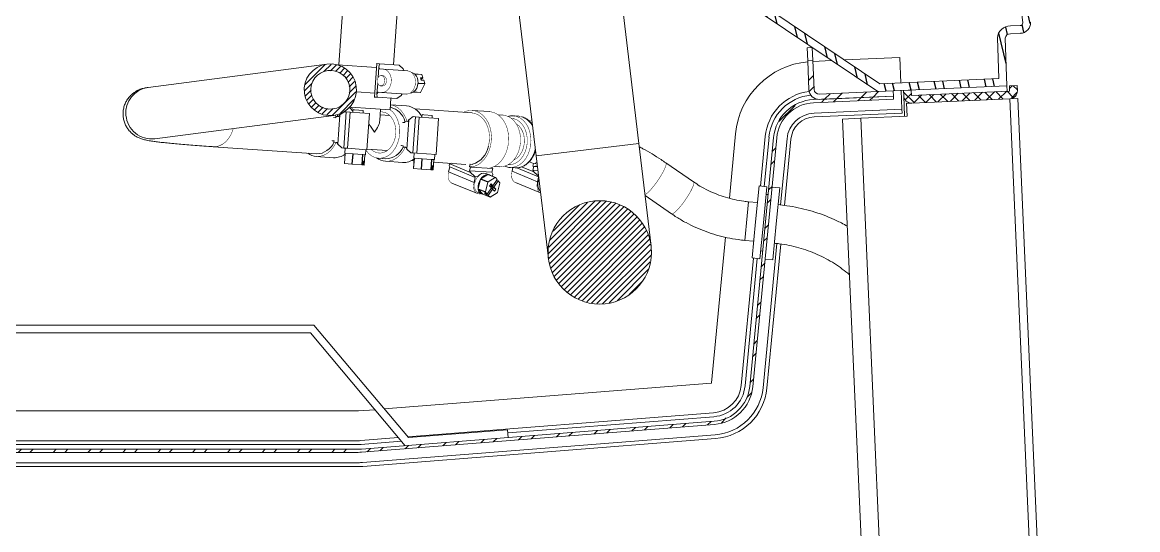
# Model space of a CAD drawing. Header units: millimetres. Extents: x -16985 to -606, y 2122 to 9380.
# Drawn here: x -1245.1 to -813.8, y 7115.5 to 7311.8 of the extents above; entities that cross this region are included whole.
import ezdxf

# ---------------------------------------------------------------- set-up
doc = ezdxf.new("R2010")
doc.units = ezdxf.units.MM
for name, pattern in [('K5LT32768', [0]), ('K5LT32769', [0]), ('K5LT_THIN', [0])]:
    doc.linetypes.add(name, pattern=pattern)
pattern_1 = [(45, (0, 0), (-6.735192, 6.735192), []), (45, (4.49, 0), (-6.735192, 6.735192), [])]
pattern_2 = [(45, (0, 0), (-1.122532, 1.122532), [])]

msp = doc.modelspace()

# ---------------------------------------------------------------- hatches: boundary and pattern name
h = msp.add_hatch()
h.set_pattern_fill('ANSI32_ISO', angle=58.3101, style=0, pattern_type=0)
h.set_pattern_definition([(103.31008, (0, 0), (-9.269143, -2.192854), []), (103.31008, (2.359, 3.821), (-9.269143, -2.192854), [])])
h.paths.add_polyline_path([(-864.37, 7287.19), (-865.03, 7305.68), (-864.07, 7307.13), (-862.97, 7307.4), (-859.08, 7307.56), (-856.74, 7308.43), (-855.38, 7310.53), (-855.25, 7311.83), (-856.92, 7324.36), (-860.16, 7336.59), (-864.91, 7348.3), (-871.1, 7359.32), (-878.64, 7369.47), (-887.39, 7378.6), (-897.23, 7386.54), (-907.99, 7393.18), (-919.5, 7398.4), (-931.58, 7402.14), (-944.03, 7404.32), (-945.43, 7404.46), (-977.4, 7406.7), (-979.82, 7406.09), (-980.69, 7405.35), (-982.06, 7403.78), (-983.66, 7403.1), (-983.71, 7403.1), (-997.43, 7404.08), (-1002.72, 7344.63), (-914.3, 7285)])
h.paths.add_polyline_path([(-862.99, 7310.4), (-865.69, 7309.65), (-867.56, 7307.57), (-868.04, 7305.77), (-867.47, 7290.05), (-913.44, 7288.04), (-999.58, 7346.12), (-994.7, 7400.88), (-983.93, 7400.11), (-981.19, 7400.69), (-979.8, 7401.81), (-978.43, 7403.37), (-977.63, 7403.71), (-977.61, 7403.71), (-945.68, 7401.47), (-933.39, 7399.48), (-921.46, 7395.93), (-910.07, 7390.88), (-899.43, 7384.42), (-889.71, 7376.64), (-881.06, 7367.69), (-873.63, 7357.7), (-867.54, 7346.84), (-862.89, 7335.28), (-859.76, 7323.23), (-858.24, 7311.62), (-858.57, 7310.82), (-859.2, 7310.56)])
h = msp.add_hatch()
h.set_pattern_fill('ANSI31_ISO', style=0, pattern_type=0)
h.set_pattern_definition(pattern_2)
h.paths.add_polyline_path([(-1135.98, 7284.43), (-1134.69, 7280.68), (-1132.03, 7277.73), (-1128.41, 7276.03), (-1124.41, 7275.86), (-1120.66, 7277.24), (-1117.73, 7279.96), (-1116.1, 7283.58), (-1116.02, 7287.55), (-1117.5, 7291.23), (-1120.31, 7294.04), (-1124, 7295.56), (-1128.01, 7295.53), (-1131.69, 7293.97), (-1134.47, 7291.11), (-1135.91, 7287.41)])
h.paths.add_polyline_path([(-1133.47, 7284.76), (-1133.12, 7288.17), (-1131.28, 7291.07), (-1128.32, 7292.86), (-1124.88, 7293.17), (-1121.66, 7291.93), (-1119.33, 7289.39), (-1118.39, 7286.1), (-1119.03, 7282.73), (-1121.11, 7279.99), (-1124.2, 7278.45), (-1127.66, 7278.43), (-1130.77, 7279.93), (-1132.87, 7282.65)])
h = msp.add_hatch()
h.set_pattern_fill('ANSI32_ISO', style=0, pattern_type=0)
h.set_pattern_definition(pattern_1)
h.paths.add_polyline_path([(-936.9, 7284.01), (-938.42, 7284.67), (-938.88, 7285.83), (-939.37, 7297.06), (-941.37, 7296.97), (-940.87, 7285.74), (-939.99, 7283.44), (-937.91, 7282.12), (-936.81, 7282.01), (-908.24, 7283.26), (-908.32, 7285.26)])
h = msp.add_hatch()
h.set_pattern_fill('ANSI37_ISO', style=0, pattern_type=0)
h.set_pattern_definition([(45, (0, 0), (-2.245064, 2.245064), []), (135, (0, 0), (-2.245064, -2.245064), [])])
h.paths.add_polyline_path([(-901.24, 7283.57), (-901.33, 7285.57), (-904.33, 7285.44), (-904.24, 7283.44), (-903.38, 7281.46), (-901.42, 7280.58), (-901.11, 7280.57), (-863.15, 7282.24), (-861.17, 7283.1), (-860.28, 7285.06), (-860.28, 7285.36), (-860.37, 7287.36), (-863.37, 7287.23), (-863.28, 7285.23)])
h = msp.add_hatch()
h.set_pattern_fill('ANSI32_ISO', style=0, pattern_type=0)
h.set_pattern_definition(pattern_1)
h.paths.add_polyline_path([(-1578.54, 7181.74), (-1578.54, 7223), (-1579.74, 7223), (-1579.74, 7181.74), (-1578.95, 7176.73), (-1576.64, 7172.21), (-1573.05, 7168.62), (-1568.52, 7166.33), (-1564.95, 7165.6), (-1335.3, 7145.51), (-1333.89, 7145.45), (-1115.13, 7145.45), (-1113.86, 7145.5), (-977.46, 7156.25), (-972.52, 7157.44), (-968.2, 7160.1), (-964.91, 7163.96), (-962.97, 7168.65), (-962.61, 7170.85), (-953.35, 7267.16), (-952.09, 7271.88), (-949.39, 7275.95), (-945.53, 7278.93), (-940.91, 7280.52), (-939.07, 7280.71), (-908.18, 7282.06), (-908.24, 7283.26), (-939.12, 7281.91), (-944.1, 7280.9), (-948.51, 7278.39), (-951.94, 7274.65), (-954.03, 7270.03), (-954.54, 7267.28), (-963.8, 7170.97), (-965.05, 7166.25), (-967.76, 7162.18), (-971.62, 7159.2), (-976.24, 7157.61), (-977.55, 7157.45), (-1113.95, 7146.7), (-1115.13, 7146.65), (-1333.89, 7146.65), (-1335.19, 7146.71), (-1564.85, 7166.8), (-1569.58, 7168.01), (-1573.67, 7170.68), (-1576.69, 7174.52), (-1578.31, 7179.12)])
h = msp.add_hatch()
h.set_pattern_fill('ANSI31_ISO', style=0, pattern_type=0)
h.set_pattern_definition(pattern_2)
h.paths.add_polyline_path([(-1001.78, 7222.82), (-1002.58, 7228.41), (-1004.9, 7233.55), (-1008.57, 7237.84), (-1013.29, 7240.93), (-1018.68, 7242.58), (-1024.33, 7242.66), (-1029.77, 7241.16), (-1034.57, 7238.2), (-1038.35, 7234.01), (-1040.82, 7228.94), (-1041.77, 7223.38), (-1041.13, 7217.77), (-1038.95, 7212.57), (-1035.4, 7208.18), (-1030.77, 7204.96), (-1025.42, 7203.16), (-1019.78, 7202.92), (-1014.3, 7204.27), (-1009.42, 7207.1), (-1005.52, 7211.18), (-1002.91, 7216.18), (-1001.81, 7221.71)])

# ---------------------------------------------------------------- linework, layer by layer
at = {"color": 7, "linetype": 'K5LT_THIN', "lineweight": 18}
for p, q in [((-1067.18, 7433.43), (-1046.4, 7260.16)), ((-1113.41, 7427.43), (-1122.65, 7295.39)), ((-1101.59, 7295.42), (-1092.36, 7427.46)), ((-1006.68, 7264.92), (-1018.81, 7366.05)), ((-999.58, 7346.12), (-913.44, 7288.04)), ((-1002.72, 7344.63), (-914.3, 7285)), ((-862.99, 7310.4), (-859.2, 7310.56)), ((-862.97, 7307.4), (-859.08, 7307.56)), ((-939.59, 7302.05), (-941.59, 7301.97)), ((-941.59, 7301.97), (-941.37, 7296.97)), ((-939.59, 7302.05), (-939.37, 7297.06)), ((-867.47, 7290.05), (-868.04, 7305.77)), ((-864.37, 7287.19), (-865.03, 7305.68)), ((-905.8, 7298.18), (-927.1, 7297.25)), ((-905.8, 7298.18), (-905.38, 7288.39)), ((-1127.25, 7295.66), (-1196.41, 7286.63)), ((-1123.14, 7295.42), (-1123.15, 7295.36)), ((-1108.1, 7294.37), (-1123.14, 7295.42)), ((-1107.99, 7295.86), (-1108.9, 7282.9)), ((-1107.99, 7295.86), (-1108.04, 7295.87)), ((-1106.96, 7295.79), (-1107.99, 7295.86)), ((-1107.2, 7294.47), (-1107.48, 7290.52)), ((-1107.2, 7294.47), (-1106.96, 7295.79)), ((-1107.2, 7294.47), (-1106.88, 7293.78)), ((-1099.39, 7295.26), (-1106.96, 7295.79)), ((-1106.88, 7293.78), (-1105.39, 7293.68)), ((-1096.05, 7293.02), (-1105.39, 7293.68)), ((-1097.85, 7293.82), (-1099.39, 7295.26)), ((-1097.85, 7293.82), (-1097.53, 7293.13)), ((-939.37, 7297.06), (-941.37, 7296.97)), ((-940.87, 7285.74), (-941.37, 7296.97)), ((-939.37, 7297.06), (-938.88, 7285.83)), ((-932.14, 7297.03), (-939.35, 7296.72)), ((-1105.57, 7291.18), (-1106.24, 7291.23)), ((-1093.34, 7291.83), (-1090.67, 7291.65)), ((-1090.58, 7291.57), (-1093.26, 7291.75)), ((-1091.14, 7290.36), (-1090.14, 7290.29)), ((-1091.14, 7290.36), (-1090.83, 7289.47)), ((-1090.93, 7289.76), (-1090.14, 7290.29)), ((-1090.83, 7289.47), (-1089.83, 7289.4)), ((-1090.58, 7291.57), (-1090.14, 7290.29)), ((-1089.83, 7289.4), (-1089.38, 7288.12)), ((-913.44, 7288.04), (-867.47, 7290.05)), ((-1108.8, 7284.39), (-1115.9, 7284.89)), ((-1107.64, 7288.12), (-1107.92, 7284.16)), ((-1107.5, 7284.8), (-1107.92, 7284.16)), ((-1106.02, 7284.7), (-1107.5, 7284.8)), ((-1106.51, 7287.24), (-1105.85, 7287.19)), ((-1096.67, 7284.05), (-1106.02, 7284.7)), ((-1091.16, 7284.66), (-1093.83, 7284.85)), ((-1093.73, 7284.92), (-1091.06, 7284.73)), ((-1089.39, 7287.98), (-1092.06, 7288.16)), ((-1092.05, 7288.31), (-1089.38, 7288.12)), ((-1089.39, 7287.98), (-1091.06, 7284.73)), ((-936.9, 7284.01), (-908.32, 7285.26)), ((-914.3, 7285), (-864.37, 7287.19)), ((-908.32, 7285.26), (-908.24, 7283.26)), ((-905.24, 7285.4), (-904.93, 7278.2)), ((-901.33, 7285.57), (-904.33, 7285.44)), ((-904.33, 7285.44), (-904.24, 7283.44)), ((-901.24, 7283.57), (-901.33, 7285.57)), ((-863.28, 7285.23), (-901.24, 7283.57)), ((-864.28, 7285.19), (-864.37, 7287.19)), ((-860.37, 7287.36), (-863.37, 7287.23)), ((-863.37, 7287.23), (-863.28, 7285.23)), ((-860.28, 7285.36), (-860.37, 7287.36)), ((-1108.95, 7282.9), (-1108.9, 7282.9)), ((-1108.9, 7282.9), (-1107.86, 7282.82)), ((-1107.86, 7282.82), (-1107.92, 7284.16)), ((-1100.3, 7282.29), (-1107.86, 7282.82)), ((-1102.81, 7277.96), (-1102.5, 7282.45)), ((-1100.3, 7282.29), (-1098.57, 7283.51)), ((-1098.16, 7284.15), (-1098.57, 7283.51)), ((-908.24, 7283.26), (-939.12, 7281.91)), ((-939.07, 7280.71), (-908.18, 7282.06)), ((-908.24, 7283.26), (-936.81, 7282.01)), ((-908.18, 7282.06), (-908.24, 7283.26)), ((-903.89, 7275.45), (-904.24, 7283.44)), ((-903.11, 7280.49), (-901.11, 7280.57)), ((-903.11, 7280.49), (-902.89, 7275.49)), ((-901.11, 7280.57), (-863.15, 7282.24)), ((-863.15, 7282.24), (-860.15, 7282.37)), ((-816.77, 6223.25), (-863.15, 7282.24)), ((-860.15, 7282.37), (-813.78, 6223.38)), ((-1193.82, 7266.8), (-1124.66, 7275.83)), ((-1123.84, 7275.42), (-1124.03, 7275.93)), ((-1123, 7275.36), (-1123.25, 7276.11)), ((-1123.11, 7264.68), (-1122.32, 7275.98)), ((-1122.74, 7275.34), (-1122.32, 7275.98)), ((-1122.32, 7275.98), (-1120.6, 7277.2)), ((-1120.76, 7263.18), (-1119.78, 7277.14)), ((-1119.78, 7277.14), (-1120.6, 7277.2)), ((-1118.3, 7277.04), (-1119.78, 7277.14)), ((-1119.28, 7263.07), (-1118.3, 7277.04)), ((-1110.81, 7276.51), (-1118.3, 7277.04)), ((-1102.81, 7277.96), (-1118.07, 7279.03)), ((-1117.22, 7277.96), (-1117.29, 7276.97)), ((-1117.22, 7277.96), (-1116.56, 7277.92)), ((-1116.56, 7277.92), (-1113.23, 7277.69)), ((-1113.3, 7276.69), (-1113.23, 7277.69)), ((-1111.78, 7262.55), (-1110.81, 7276.51)), ((-1106.81, 7273.78), (-1106.5, 7278.22)), ((-1102.97, 7275.77), (-1106.66, 7276.02)), ((-1096.45, 7279.52), (-1102.67, 7279.96)), ((-1071.15, 7276.75), (-1093.13, 7278.29)), ((-1090.51, 7276.1), (-1090.58, 7275.1)), ((-1090.51, 7276.1), (-1089.85, 7276.05)), ((-1089.85, 7276.05), (-1086.52, 7275.82)), ((-1086.59, 7274.82), (-1086.52, 7275.82)), ((-1064.4, 7277.28), (-1071.08, 7277.75)), ((-1059.13, 7275.91), (-1061.07, 7276.04)), ((-904.93, 7278.2), (-938.9, 7276.72)), ((-904.86, 7276.71), (-938.83, 7275.22)), ((-904.93, 7278.2), (-904.86, 7276.71)), ((-1124.64, 7274.83), (-1124.63, 7274.97)), ((-1124.63, 7274.97), (-1123.89, 7274.92)), ((-1123.89, 7274.92), (-1123.85, 7275.42)), ((-1123.85, 7275.42), (-1122.74, 7275.34)), ((-1097.93, 7272.97), (-1097.92, 7273.11)), ((-1097.92, 7273.11), (-1097.18, 7273.05)), ((-1097.18, 7273.05), (-1097.14, 7273.55)), ((-1097.14, 7273.55), (-1096.03, 7273.48)), ((-1096.4, 7262.81), (-1095.61, 7274.11)), ((-1096.03, 7273.48), (-1095.61, 7274.11)), ((-1095.61, 7274.11), (-1093.89, 7275.33)), ((-1094.05, 7261.31), (-1093.07, 7275.27)), ((-1093.07, 7275.27), (-1093.89, 7275.33)), ((-1091.59, 7275.17), (-1093.07, 7275.27)), ((-1092.57, 7261.2), (-1091.59, 7275.17)), ((-1084.1, 7274.65), (-1091.59, 7275.17)), ((-1085.07, 7260.68), (-1084.1, 7274.65)), ((-1053.12, 7275.49), (-1055.12, 7275.63)), ((-1055.12, 7275.63), (-1054.73, 7275.59)), ((-1051.22, 7275.04), (-1051.76, 7275.22)), ((-1047.89, 7272.62), (-1048.22, 7272.64)), ((-920.87, 7274.7), (-927.87, 7274.4)), ((-927.87, 7274.4), (-869.93, 5951.36)), ((-902.89, 7275.49), (-920.87, 7274.7)), ((-969.27, 7268.69), (-971.67, 7243.76)), ((-954.54, 7267.28), (-963.8, 7170.97)), ((-962.61, 7170.85), (-953.35, 7267.16)), ((-959.66, 7248.47), (-957.83, 7267.59)), ((-958.17, 7248.33), (-956.33, 7267.45)), ((-1193.8, 7266.8), (-1193.82, 7266.8)), ((-1171.22, 7263.7), (-1131.31, 7260.91)), ((-1125.26, 7266), (-1125.25, 7266.14)), ((-1125.26, 7266), (-1124.51, 7265.94)), ((-1124.51, 7265.94), (-1124.55, 7265.45)), ((-1124.55, 7265.45), (-1123.44, 7265.37)), ((-1123.44, 7265.37), (-1123.11, 7264.68)), ((-1123.11, 7264.68), (-1121.57, 7263.23)), ((-1120.76, 7263.18), (-1121.57, 7263.23)), ((-1119.28, 7263.07), (-1120.76, 7263.18)), ((-1120.26, 7263.14), (-1120.4, 7261.15)), ((-1111.78, 7262.55), (-1119.28, 7263.07)), ((-1098.54, 7264.13), (-1098.53, 7264.27)), ((-1098.54, 7264.13), (-1097.8, 7264.08)), ((-1097.8, 7264.08), (-1097.84, 7263.58)), ((-1097.84, 7263.58), (-1096.73, 7263.5)), ((-1096.73, 7263.5), (-1096.4, 7262.81)), ((-1001.92, 7225.2), (-1006.68, 7264.92)), ((-949.36, 7266.78), (-951.83, 7241.17)), ((-947.87, 7266.64), (-950.34, 7240.98)), ((-1131.38, 7259.91), (-1124.7, 7259.44)), ((-1120.51, 7257.14), (-1120.23, 7261.13)), ((-1120.18, 7261.13), (-1120.46, 7257.14)), ((-1120.23, 7261.13), (-1120.4, 7261.15)), ((-1117.31, 7260.93), (-1120.18, 7261.13)), ((-1117.59, 7256.94), (-1117.31, 7260.93)), ((-1117.17, 7260.92), (-1117.45, 7256.93)), ((-1113.5, 7260.66), (-1117.17, 7260.92)), ((-1113.78, 7256.67), (-1113.5, 7260.66)), ((-1113.4, 7260.66), (-1113.68, 7256.67)), ((-1112.42, 7260.59), (-1113.4, 7260.66)), ((-1112.87, 7256.61), (-1112.59, 7260.6)), ((-1112.42, 7260.59), (-1112.28, 7262.58)), ((-1111.77, 7262.75), (-1103.92, 7262.2)), ((-1107.27, 7259.22), (-1104.6, 7259.04)), ((-1096.4, 7262.81), (-1094.86, 7261.36)), ((-1094.05, 7261.31), (-1094.86, 7261.36)), ((-1092.57, 7261.2), (-1094.05, 7261.31)), ((-1093.8, 7255.28), (-1093.52, 7259.27)), ((-1093.47, 7259.26), (-1093.75, 7255.27)), ((-1093.55, 7261.27), (-1093.69, 7259.28)), ((-1093.52, 7259.27), (-1093.69, 7259.28)), ((-1090.6, 7259.06), (-1093.47, 7259.26)), ((-1085.07, 7260.68), (-1092.57, 7261.2)), ((-1090.88, 7255.07), (-1090.6, 7259.06)), ((-1090.46, 7259.05), (-1090.74, 7255.06)), ((-1086.79, 7258.8), (-1090.46, 7259.05)), ((-1087.06, 7254.8), (-1086.79, 7258.8)), ((-1086.69, 7258.79), (-1086.97, 7254.8)), ((-1085.71, 7258.72), (-1086.69, 7258.79)), ((-1086.16, 7254.74), (-1085.88, 7258.73)), ((-1085.71, 7258.72), (-1085.57, 7260.72)), ((-1046.4, 7260.16), (-1041.64, 7220.44)), ((-1120.51, 7257.14), (-1120.46, 7257.14)), ((-1117.59, 7256.94), (-1120.46, 7257.14)), ((-1117.59, 7256.94), (-1117.45, 7256.93)), ((-1113.78, 7256.67), (-1117.45, 7256.93)), ((-1113.78, 7256.67), (-1113.68, 7256.67)), ((-1113.38, 7256.65), (-1113.68, 7256.67)), ((-1113.27, 7258.14), (-1113.38, 7256.65)), ((-1113.38, 7256.65), (-1113.17, 7256.63)), ((-1113.07, 7258.13), (-1113.27, 7258.14)), ((-1113.07, 7258.13), (-1113.17, 7256.63)), ((-1112.87, 7256.61), (-1113.17, 7256.63)), ((-1104.67, 7258.04), (-1097.99, 7257.57)), ((-1094.52, 7258.33), (-1093.59, 7258.27)), ((-1093.8, 7255.28), (-1093.75, 7255.27)), ((-1090.88, 7255.07), (-1093.75, 7255.27)), ((-1090.88, 7255.07), (-1090.74, 7255.06)), ((-1087.06, 7254.8), (-1090.74, 7255.06)), ((-1087.06, 7254.8), (-1086.97, 7254.8)), ((-1086.67, 7254.78), (-1086.97, 7254.8)), ((-1086.56, 7256.27), (-1086.67, 7254.78)), ((-1086.67, 7254.78), (-1086.46, 7254.76)), ((-1086.36, 7256.26), (-1086.56, 7256.27)), ((-1086.36, 7256.26), (-1086.46, 7254.76)), ((-1086.16, 7254.74), (-1086.46, 7254.76)), ((-1085.95, 7257.73), (-1073.55, 7256.87)), ((-1079.75, 7255.87), (-1080.24, 7253.96)), ((-1080.07, 7256.38), (-1079.78, 7257.01)), ((-1080.07, 7256.38), (-1079.75, 7255.87)), ((-1079.78, 7257.01), (-1079.26, 7257.27)), ((-1071.82, 7253.73), (-1079.78, 7257.01)), ((-1069.91, 7251.81), (-1079.75, 7255.87)), ((-1072.16, 7254.4), (-1071.79, 7255.83)), ((-1071.82, 7253.73), (-1072.16, 7254.4)), ((-1072.16, 7254.4), (-1063.48, 7253.79)), ((-1072.14, 7255.98), (-1071.9, 7256.93)), ((-1071.79, 7255.83), (-1072.14, 7255.98)), ((-1072.14, 7255.98), (-1071.14, 7255.91)), ((-1071.9, 7256.93), (-1072, 7256.98)), ((-1071.9, 7256.93), (-1070.9, 7256.86)), ((-1071.79, 7255.83), (-1063.11, 7255.23)), ((-1064.33, 7255.43), (-1063.46, 7255.37)), ((-1063.11, 7255.23), (-1063.48, 7253.79)), ((-1063.38, 7255.69), (-1063.46, 7255.37)), ((-1063.46, 7255.37), (-1063.11, 7255.23)), ((-1062.47, 7256.09), (-1060.52, 7255.96)), ((-1056.52, 7255.68), (-1054.51, 7255.54)), ((-1056.27, 7255.66), (-1056.52, 7255.68)), ((-1055.35, 7255.59), (-1055.71, 7254.19)), ((-1045.87, 7250.13), (-1055.71, 7254.19)), ((-1045.43, 7252.07), (-1053.86, 7255.54)), ((-1047.28, 7253.96), (-1052.02, 7255.91)), ((-1047.37, 7257.17), (-1048.64, 7257.69)), ((-1047.63, 7254.63), (-1047.26, 7256.06)), ((-1047.28, 7253.96), (-1047.63, 7254.63)), ((-1047.63, 7254.63), (-1045.72, 7254.5)), ((-1047.61, 7256.21), (-1047.37, 7257.17)), ((-1047.26, 7256.06), (-1047.61, 7256.21)), ((-1047.61, 7256.21), (-1045.91, 7256.09)), ((-1047.37, 7257.17), (-1046.37, 7257.1)), ((-1047.26, 7256.06), (-1045.9, 7255.97)), ((-1046.09, 7257.54), (-1046.81, 7257.28)), ((-985.53, 7250.09), (-996.25, 7257.47)), ((-1070.4, 7249.9), (-1080.24, 7253.96)), ((-1070.23, 7252.32), (-1071.82, 7253.73)), ((-1069.91, 7251.81), (-1070.4, 7249.9)), ((-1068.87, 7252.23), (-1070.23, 7252.32)), ((-1070.23, 7252.32), (-1069.91, 7251.81)), ((-1067.85, 7251.13), (-1068.81, 7247.43)), ((-1065.04, 7249.97), (-1067.85, 7251.13)), ((-1065.06, 7252.94), (-1067.77, 7251.24)), ((-1067.77, 7251.24), (-1064.96, 7250.09)), ((-1065.04, 7249.97), (-1066, 7246.27)), ((-1064.47, 7252.81), (-1065.87, 7253.39)), ((-1062.25, 7251.78), (-1065.06, 7252.94)), ((-1064.96, 7252.93), (-1062.15, 7251.77)), ((-1062.25, 7251.78), (-1064.96, 7250.09)), ((-1063.48, 7253.79), (-1063.13, 7253.12)), ((-1063.13, 7253.12), (-1063.27, 7252.24)), ((-1061.5, 7251.03), (-1063.14, 7248.61)), ((-1062.68, 7248.1), (-1061.04, 7250.51)), ((-1061.5, 7251.03), (-1062.15, 7251.77)), ((-1061.67, 7250.77), (-1061.04, 7250.51)), ((-1060.39, 7249.77), (-1061.04, 7250.51)), ((-1045.7, 7252.55), (-1047.28, 7253.96)), ((-1045.41, 7251.92), (-1045.87, 7250.13)), ((-1045.49, 7252.54), (-1045.7, 7252.55)), ((-1045.7, 7252.55), (-1045.44, 7252.13)), ((-1078.95, 7249.59), (-1069.11, 7245.53)), ((-1068.92, 7246), (-1067.52, 7245.42)), ((-1068.81, 7247.43), (-1066, 7246.27)), ((-1065.98, 7246.14), (-1068.79, 7247.3)), ((-1068.79, 7247.3), (-1067.02, 7245.29)), ((-1066.38, 7245.83), (-1065.32, 7245.4)), ((-1066.38, 7245.83), (-1065.92, 7245.31)), ((-1065.98, 7246.14), (-1065.32, 7245.4)), ((-1065.92, 7245.31), (-1065.75, 7245.57)), ((-1063.68, 7247.81), (-1065.32, 7245.4)), ((-1064.87, 7244.88), (-1063.23, 7247.29)), ((-1063.82, 7249.39), (-1064.37, 7248.59)), ((-1064.37, 7248.59), (-1063.68, 7247.81)), ((-1064.12, 7244.13), (-1061.4, 7245.82)), ((-1063.14, 7248.61), (-1064.08, 7249.01)), ((-1063.23, 7247.29), (-1063.86, 7247.55)), ((-1063.14, 7248.61), (-1063.82, 7249.39)), ((-1063.74, 7248.53), (-1063.56, 7248.79)), ((-1063.05, 7247.75), (-1063.74, 7248.53)), ((-1063.74, 7248.53), (-1062.68, 7248.1)), ((-1063.34, 7247.34), (-1063.05, 7247.75)), ((-1063.23, 7247.29), (-1062.54, 7246.51)), ((-1063.05, 7247.75), (-1062, 7247.32)), ((-1062, 7247.32), (-1062.68, 7248.1)), ((-1062.54, 7246.51), (-1062, 7247.32)), ((-1061.32, 7245.94), (-1060.37, 7249.64)), ((-1054.42, 7249.82), (-1044.68, 7245.8)), ((-961.5, 7234.59), (-960.16, 7248.52)), ((-957.18, 7248.23), (-960.16, 7248.52)), ((-958.52, 7234.3), (-957.18, 7248.23)), ((-952.2, 7247.76), (-955.18, 7248.04)), ((-953.54, 7233.82), (-952.2, 7247.76)), ((-1067.02, 7245.29), (-1064.21, 7244.13)), ((-1065.92, 7245.31), (-1064.87, 7244.88)), ((-1064.87, 7244.88), (-1064.21, 7244.13)), ((-1004.27, 7244.78), (-994.05, 7237.73)), ((-960.78, 7242.05), (-964.25, 7242.38)), ((-956.67, 7245.17), (-957.46, 7245.25)), ((-962.84, 7220.65), (-961.5, 7234.59)), ((-959.86, 7220.36), (-958.52, 7234.3)), ((-954.88, 7219.88), (-953.54, 7233.82)), ((-973.12, 7228.66), (-978.53, 7172.38)), ((-965.68, 7227.45), (-962.22, 7227.12)), ((-953.26, 7226.24), (-958.63, 7170.47)), ((-951.78, 7226.04), (-957.13, 7170.33)), ((-967.09, 7171.28), (-962.34, 7220.6)), ((-965.59, 7171.14), (-960.85, 7220.46)), ((-962.84, 7220.65), (-959.86, 7220.36)), ((-959.57, 7223.35), (-958.77, 7223.27)), ((-957.86, 7220.17), (-954.88, 7219.88)), ((-1132.28, 7194.65), (-1315.08, 7194.65)), ((-1095.77, 7151.14), (-1132.28, 7194.65)), ((-1133.68, 7191.65), (-1313.68, 7191.65)), ((-1097.07, 7148.03), (-1133.68, 7191.65)), ((-978.72, 7172.2), (-1105.09, 7162.24)), ((-1115.13, 7161.45), (-1333.89, 7161.45)), ((-1108.76, 7161.95), (-1115.12, 7161.45)), ((-1096.01, 7151.42), (-977.81, 7160.74)), ((-977.55, 7157.45), (-1113.95, 7146.7)), ((-1113.86, 7145.5), (-977.46, 7156.25)), ((-1057.34, 7152.97), (-977.7, 7159.24)), ((-1114.21, 7149.99), (-1099.68, 7151.13)), ((-977.15, 7152.27), (-1113.55, 7141.51)), ((-977.03, 7150.77), (-1113.43, 7140.02)), ((-1057.43, 7154.16), (-1095.77, 7151.14)), ((-1057.2, 7151.17), (-1057.43, 7154.16)), ((-1333.89, 7149.95), (-1115.13, 7149.95)), ((-1333.89, 7148.45), (-1115.13, 7148.45)), ((-1115.13, 7146.65), (-1333.89, 7146.65)), ((-1114.1, 7148.49), (-1098.5, 7149.72)), ((-1333.89, 7145.45), (-1115.13, 7145.45)), ((-1115.13, 7141.45), (-1333.89, 7141.45)), ((-1115.13, 7139.95), (-1333.89, 7139.95))]:
    msp.add_line(p, q, dxfattribs=at)
at = {"color": 8, "linetype": 'K5LT32768', "lineweight": 15, "true_color": 0x808080}
for p, q in [((-1051.36, 7275.07), (-1051.86, 7275.25)), ((-920.87, 7274.7), (-858.3, 5845.75)), ((-1046.4, 7260.16), (-1006.68, 7264.92)), ((-964.76, 7237.01), (-964.25, 7242.38)), ((-965.68, 7227.45), (-964.76, 7237.01))]:
    msp.add_line(p, q, dxfattribs=at)
at = {"color": 7, "linetype": 'K5LT_THIN', "const_width": 0.18}
for points in [[(-1105.39, 7293.68), (-1104.47, 7293.43), (-1103.64, 7292.84), (-1102.98, 7291.95), (-1102.54, 7290.84), (-1102.36, 7289.6), (-1102.45, 7288.32), (-1102.8, 7287.11), (-1103.39, 7286.07), (-1104.17, 7285.29), (-1105.07, 7284.82), (-1106.02, 7284.7)], [(-1096.05, 7293.02), (-1095.12, 7292.78), (-1094.29, 7292.19), (-1093.63, 7291.3), (-1093.2, 7290.19), (-1093.01, 7288.94), (-1093.1, 7287.67), (-1093.46, 7286.46), (-1094.04, 7285.42), (-1094.82, 7284.63), (-1095.72, 7284.16), (-1096.67, 7284.05)], [(-1105.57, 7291.18), (-1105.01, 7290.99), (-1104.56, 7290.53), (-1104.28, 7289.86), (-1104.23, 7289.09), (-1104.39, 7288.33), (-1104.76, 7287.71), (-1105.27, 7287.31), (-1105.85, 7287.19)], [(-1118.33, 7279.21), (-1117.51, 7278.56), (-1116.92, 7277.94)], [(-1112.29, 7262.49), (-1111.97, 7262.03), (-1110.91, 7260.85), (-1109.68, 7259.96), (-1108.35, 7259.41), (-1106.95, 7259.21), (-1105.53, 7259.38), (-1104.16, 7259.89), (-1102.87, 7260.75), (-1101.71, 7261.91), (-1100.73, 7263.33), (-1099.96, 7264.97), (-1099.43, 7266.76), (-1099.16, 7268.64), (-1099.16, 7270.53), (-1099.42, 7272.38), (-1099.94, 7274.12), (-1100.7, 7275.67), (-1101.68, 7277), (-1102.81, 7278.02)], [(-1110.17, 7262.64), (-1109.13, 7261.85), (-1107.92, 7261.35), (-1106.64, 7261.21), (-1105.36, 7261.45), (-1104.13, 7262.05), (-1103.02, 7262.99), (-1102.08, 7264.22), (-1101.34, 7265.67), (-1100.85, 7267.3), (-1100.63, 7269.01), (-1100.68, 7270.73), (-1101.01, 7272.38), (-1101.6, 7273.88), (-1102.43, 7275.17), (-1103.44, 7276.17), (-1104.6, 7276.85)], [(-1104.6, 7276.85), (-1105.86, 7277.17), (-1106.58, 7277.18)], [(-1096.29, 7273.49), (-1096.67, 7274.58), (-1097.48, 7276.18), (-1098.49, 7277.56), (-1099.67, 7278.65), (-1100.99, 7279.44), (-1102.4, 7279.89), (-1102.67, 7279.94)], [(-1074.54, 7276.99), (-1073.85, 7277.31), (-1072.4, 7277.69), (-1070.93, 7277.73), (-1069.49, 7277.42), (-1068.13, 7276.76), (-1066.89, 7275.79), (-1065.8, 7274.52), (-1064.91, 7273), (-1064.25, 7271.29), (-1063.82, 7269.43), (-1063.66, 7267.48), (-1063.76, 7265.51), (-1064.12, 7263.58)], [(-1071.15, 7276.75), (-1070.41, 7276.65), (-1069.06, 7276.18), (-1067.8, 7275.38), (-1066.69, 7274.26), (-1065.77, 7272.88), (-1065.07, 7271.27), (-1064.61, 7269.5), (-1064.41, 7267.63), (-1064.48, 7265.73), (-1064.82, 7263.87)], [(-1064.4, 7277.28), (-1064.25, 7277.27), (-1062.81, 7276.95), (-1061.45, 7276.3), (-1060.21, 7275.32), (-1059.13, 7274.05), (-1058.24, 7272.54), (-1057.57, 7270.82), (-1057.15, 7268.96), (-1056.98, 7267.01), (-1057.08, 7265.04), (-1057.44, 7263.12)], [(-1057.37, 7275.49), (-1058.74, 7275.87), (-1059.13, 7275.91)], [(-1060.52, 7255.96), (-1060.2, 7255.94), (-1058.79, 7256.11), (-1057.41, 7256.63), (-1056.13, 7257.48), (-1054.97, 7258.64), (-1053.99, 7260.07), (-1053.22, 7261.7), (-1052.69, 7263.49), (-1052.42, 7265.37), (-1052.41, 7267.27), (-1052.68, 7269.11), (-1053.2, 7270.85), (-1053.96, 7272.41), (-1054.93, 7273.73), (-1056.08, 7274.77), (-1057.37, 7275.49)], [(-1054.07, 7272.58), (-1053.06, 7271.8), (-1052.19, 7270.72), (-1051.53, 7269.41), (-1051.09, 7267.92), (-1050.91, 7266.33), (-1050.99, 7264.71), (-1051.33, 7263.14), (-1051.9, 7261.69), (-1052.7, 7260.42), (-1053.66, 7259.4), (-1054.77, 7258.68), (-1055.05, 7258.55)], [(-1051.86, 7275.25), (-1052.73, 7275.45), (-1053.12, 7275.49)], [(-1049.16, 7273.81), (-1048.61, 7273.96), (-1048.07, 7274.05)], [(-1048.42, 7273), (-1048.06, 7273.05), (-1047.95, 7273.07)], [(-1131.38, 7259.91), (-1129.91, 7259.98), (-1128.46, 7260.41), (-1127.09, 7261.17), (-1125.82, 7262.24), (-1124.71, 7263.59), (-1123.79, 7265.18), (-1123.7, 7265.39)], [(-1104.67, 7258.04), (-1103.2, 7258.12), (-1101.75, 7258.54), (-1100.38, 7259.3), (-1099.11, 7260.38), (-1098, 7261.73), (-1097.08, 7263.31), (-1096.99, 7263.52)], [(-1064.12, 7263.58), (-1064.72, 7261.76), (-1065.56, 7260.09), (-1066.6, 7258.64), (-1067.8, 7257.45), (-1069.14, 7256.56), (-1070.56, 7256), (-1071.08, 7255.88)], [(-1057.44, 7263.12), (-1058.05, 7261.29), (-1058.88, 7259.62), (-1059.92, 7258.17), (-1061.13, 7256.99), (-1062.46, 7256.1), (-1063.89, 7255.53), (-1064.33, 7255.43)], [(-1120.26, 7260.64), (-1120.29, 7260.63), (-1120.73, 7260.49)], [(-1047.31, 7260.46), (-1047.09, 7260.81), (-1046.59, 7261.78)], [(-1055.71, 7254.19), (-1055.9, 7252.97), (-1055.83, 7251.83), (-1055.51, 7250.87), (-1054.96, 7250.16), (-1054.42, 7249.82)], [(-1045.97, 7256.56), (-1046.34, 7256.41), (-1046.56, 7256.34)], [(-1080.24, 7253.96), (-1080.43, 7252.74), (-1080.36, 7251.6), (-1080.04, 7250.64), (-1079.49, 7249.93), (-1078.95, 7249.59)], [(-1070.4, 7249.9), (-1070.59, 7248.68), (-1070.52, 7247.54), (-1070.2, 7246.58), (-1069.65, 7245.87), (-1068.92, 7245.47), (-1068.07, 7245.41), (-1067.69, 7245.48)], [(-1068.92, 7246), (-1069.44, 7246.33), (-1069.94, 7247.02), (-1070.2, 7247.95), (-1070.22, 7249.03), (-1069.99, 7250.17), (-1069.52, 7251.27), (-1068.87, 7252.23)], [(-1045.87, 7250.13), (-1046.06, 7248.91), (-1045.99, 7247.77), (-1045.67, 7246.81), (-1045.12, 7246.1), (-1044.68, 7245.81)]]:
    msp.add_lwpolyline(points, dxfattribs=at)
msp.add_lwpolyline([(-1106.51, 7287.24), (-1105.94, 7287.35), (-1105.43, 7287.75), (-1105.06, 7288.38), (-1104.89, 7289.13), (-1104.95, 7289.9), (-1105.23, 7290.57), (-1105.68, 7291.04), (-1106.24, 7291.23), (-1106.81, 7291.12), (-1107.32, 7290.72), (-1107.69, 7290.1), (-1107.86, 7289.34), (-1107.8, 7288.57), (-1107.52, 7287.9), (-1107.07, 7287.43)], close=True, dxfattribs=at)
at = {"color": 8, "linetype": 'K5LT32769', "true_color": 0x808080, "const_width": 0.18}
for points in [[(-1057.22, 7256.73), (-1056.03, 7256.76), (-1054.69, 7257.15), (-1053.43, 7257.88), (-1052.29, 7258.93), (-1051.33, 7260.26), (-1050.57, 7261.82), (-1050.06, 7263.53), (-1049.81, 7265.33), (-1049.84, 7267.14), (-1050.13, 7268.9), (-1050.69, 7270.53), (-1051.48, 7271.95), (-1052.48, 7273.13), (-1053.65, 7273.99), (-1054.93, 7274.52), (-1055.97, 7274.68)], [(-1054.73, 7275.59), (-1054.04, 7275.44), (-1052.71, 7274.89), (-1051.48, 7274.01), (-1050.42, 7272.82), (-1049.54, 7271.37), (-1048.9, 7269.72), (-1048.51, 7267.92), (-1048.38, 7266.04), (-1048.52, 7264.14), (-1048.92, 7262.3), (-1049.57, 7260.58), (-1050.45, 7259.04), (-1051.52, 7257.75), (-1052.75, 7256.73), (-1054.09, 7256.04), (-1055.49, 7255.7), (-1056.27, 7255.66)], [(-1163.5, 7270.76), (-1163.65, 7270.2), (-1164.32, 7268.49), (-1165.21, 7266.97), (-1166.3, 7265.69), (-1167.54, 7264.7), (-1168.88, 7264.03), (-1170.28, 7263.71), (-1171.22, 7263.7)], [(-1054.51, 7255.54), (-1054.2, 7255.52), (-1052.78, 7255.69), (-1051.4, 7256.21), (-1050.12, 7257.06), (-1048.96, 7258.22), (-1047.98, 7259.65), (-1047.21, 7261.28), (-1046.73, 7262.88)], [(-998.06, 7252.58), (-997.33, 7253.86), (-996.75, 7255.01), (-996.34, 7256), (-996.13, 7256.77), (-996.13, 7257.28), (-996.25, 7257.47)], [(-1004.31, 7245.14), (-1004.03, 7245.28), (-1003.38, 7245.77), (-1002.59, 7246.51), (-1001.71, 7247.48), (-1000.77, 7248.63), (-999.82, 7249.9), (-998.9, 7251.24), (-998.06, 7252.58)], [(-987.34, 7245.19), (-986.61, 7246.47), (-986.03, 7247.63), (-985.63, 7248.61), (-985.42, 7249.38), (-985.41, 7249.89), (-985.53, 7250.09)], [(-994.05, 7237.73), (-993.8, 7237.69), (-993.31, 7237.9), (-992.66, 7238.38), (-991.87, 7239.13), (-990.99, 7240.1), (-990.05, 7241.24), (-989.1, 7242.51), (-988.18, 7243.85), (-987.34, 7245.19)]]:
    msp.add_lwpolyline(points, dxfattribs=at)
at = {"color": 7, "linetype": 'K5LT_THIN', "lineweight": 18}
msp.add_circle((-1021.78, 7222.82), 20, dxfattribs=at)
for centre, radius, start, end in [((-955.01, 7304.92), 97, 3.9624, 84.4804), ((-863.05, 7305.4), 5, 89.3335, 175.8353), ((-859.24, 7311.56), 1, 272.2962, 3.9624), ((-859.24, 7311.56), 4, 272.2962, 3.9624), ((-863.05, 7305.4), 2, 87.611, 172.2045), ((-938.42, 7265.73), 31, 95.4322, 174.5075), ((-1094.96, 7290.01), 2.43, 48.4709, 80.1233), ((-1096.43, 7288.71), 4.4, 354.6993, 43.7314), ((-1092.57, 7289.44), 2.91, 46.9781, 49.3167), ((-1095.18, 7286.88), 2.43, 271.8767, 303.5291), ((-1096.46, 7288.37), 4.4, 308.2686, 357.3007), ((-1092.73, 7287.12), 2.91, 302.6833, 305.0219), ((-1094.76, 7288.42), 5.38, 355.2237, 356.7763), ((-938.42, 7265.73), 19.5, 96.9945, 174.5075), ((-936.98, 7285.91), 3.9, 182.5075, 272.5075), ((-936.98, 7285.91), 1.9, 182.5075, 272.5075), ((-863.28, 7285.23), 3, 272.5075, 2.5075), ((-938.42, 7265.73), 18, 95.5388, 174.5075), ((-938.42, 7265.73), 16.2, 92.5075, 174.5075), ((-938.42, 7265.73), 15, 92.5075, 174.5075), ((-901.24, 7283.57), 3, 182.5075, 272.5075), ((-1125.73, 7272.58), 9.63, 28.5785, 42.3704), ((-1104.34, 7271.66), 7.45, 14.7061, 77.6603), ((-1097.39, 7271.98), 7.6, 26.0256, 82.9137), ((-938.42, 7265.73), 11, 92.5075, 174.5075), ((-938.42, 7265.73), 9.5, 92.5075, 174.5075), ((-1131.43, 7268.41), 7.5, 270.9552, 336.75), ((-1104.72, 7266.54), 7.5, 270.9552, 336.75), ((-1073.63, 7265.46), 8.95, 287.1037, 349.7936), ((-1130.85, 7266.41), 6.53, 233.8543, 265.407), ((-1124.37, 7266.28), 6.84, 267.2819, 307.0448), ((-1104.14, 7264.56), 6.54, 232.8917, 265.3799), ((-1097.66, 7264.41), 6.84, 267.2819, 307.0448), ((-1066.57, 7250.75), 2.73, 75.1443, 147.2453), ((-1063.15, 7247.95), 5.68, 145.9048, 185.2594), ((-1064.81, 7249.52), 3.42, 94.088, 149.8376), ((-1060.32, 7246.84), 5.66, 145.0832, 146.5186), ((-1065.12, 7251.22), 1.72, 50.5396, 84.6115), ((-1062.33, 7249.93), 1.85, 84.4847, 87.5153), ((-1041.97, 7249.02), 3.8, 150.7547, 222.9202), ((-1066.65, 7247.4), 2.14, 182.5696, 260.0316), ((-1062.11, 7246.75), 3.91, 187.1757, 189.013), ((-1066.05, 7249.06), 5.66, 325.0832, 326.5186), ((-1064.25, 7249.15), 3.91, 7.1757, 9.013), ((-1064.04, 7245.97), 1.85, 264.4847, 267.5153), ((-978.73, 7172.4), 0.2, 274.5075, 354.5075), ((-978.73, 7172.4), 11.7, 274.5075, 354.5075), ((-978.73, 7172.4), 13.2, 274.5075, 354.5075), ((-978.73, 7172.4), 15, 274.5075, 354.5075), ((-978.73, 7172.4), 16.2, 274.5075, 354.5075), ((-978.73, 7172.4), 20.2, 274.5075, 354.5075), ((-978.73, 7172.4), 21.7, 274.5075, 354.5075), ((-1115.13, 7161.65), 0.2, 270, 274.5075), ((-1115.13, 7161.65), 11.7, 270, 274.5075), ((-1115.13, 7161.65), 13.2, 270, 274.5075), ((-1115.13, 7161.65), 15, 270, 274.5075), ((-1115.13, 7161.65), 16.2, 270, 274.5075), ((-1115.13, 7161.65), 20.2, 270, 274.5075), ((-1115.13, 7161.65), 21.7, 270, 274.5075)]:
    msp.add_arc(centre, radius, start, end, dxfattribs=at)
at = {"color": 8, "linetype": 'K5LT32768', "lineweight": 15, "true_color": 0x808080}
for centre, radius, start, end in [((-1195.08, 7276.78), 9.94, 97.673, 185.622), ((-1195.06, 7276.67), 9.95, 184.9879, 277.139), ((-1054.53, 7268.13), 7.63, 27.8573, 65.4586)]:
    msp.add_arc(centre, radius, start, end, dxfattribs=at)
at = {"color": 7, "linetype": 'K5LT_THIN', "lineweight": 18}
for major_axis in [(-10.02, -1.31), (-7.51, -0.98)]:
    msp.add_ellipse((-1125.96, 7285.74), major_axis=major_axis, ratio=0.989851, dxfattribs=at)
for major_axis, start_param, end_param in [((-5.76, 6.63), -1.989497, -1.548761), ((6.63, 5.76), -1.152095, -0.418701)]:
    msp.add_ellipse((-1113.92, 7269.71), major_axis=major_axis, ratio=0.445015, start_param=start_param, end_param=end_param, dxfattribs=at)
for points, knots in [([(-1196.41, 7286.63), (-1196.67, 7286.59), (-1197.14, 7286.53), (-1197.89, 7286.38), (-1198.63, 7286.19), (-1199.43, 7285.93), (-1200.33, 7285.55), (-1201.32, 7285.01), (-1202.39, 7284.27), (-1203.45, 7283.28), (-1204.42, 7282.07), (-1205.22, 7280.65), (-1205.8, 7279.08), (-1206.12, 7277.38), (-1206.13, 7275.63), (-1205.85, 7273.93), (-1205.32, 7272.39), (-1204.61, 7271.04), (-1203.76, 7269.89), (-1202.85, 7268.95), (-1201.93, 7268.21), (-1201.06, 7267.65), (-1200.27, 7267.23), (-1199.54, 7266.92), (-1198.86, 7266.67), (-1198.16, 7266.46), (-1197.37, 7266.27), (-1196.21, 7266.03), (-1194.74, 7265.8), (-1192.85, 7265.56), (-1190.82, 7265.32), (-1188.52, 7265.09), (-1185.91, 7264.84), (-1183.06, 7264.6), (-1179.96, 7264.34), (-1176.61, 7264.09), (-1173.67, 7263.87), (-1171.81, 7263.74), (-1171.22, 7263.7)], [0, 0, 0, 0, 0.029168, 0.051428, 0.069394, 0.084979, 0.099342, 0.113492, 0.127972, 0.14324, 0.159145, 0.175434, 0.191939, 0.208552, 0.22643, 0.243321, 0.259356, 0.274661, 0.289293, 0.303263, 0.316612, 0.329615, 0.342924, 0.357216, 0.373678, 0.39393, 0.420603, 0.459263, 0.530094, 0.586973, 0.641426, 0.698968, 0.755061, 0.810387, 0.865273, 0.919884, 0.974311, 1, 1, 1, 1]), ([(-1054.7, 7275.57), (-1055.12, 7275.61), (-1056, 7275.7), (-1056.87, 7275.49), (-1057.32, 7275.38)], [0, 0, 0, 0, 0.478088, 1, 1, 1, 1]), ([(-1047.82, 7272.01), (-1047.96, 7272.24), (-1048.38, 7272.94), (-1049.28, 7273.86), (-1050.3, 7274.62), (-1050.98, 7274.93), (-1051.22, 7275.04)], [0, 0, 0, 0, 0.163428, 0.493324, 0.821003, 1, 1, 1, 1]), ([(-996.25, 7257.47), (-996.86, 7257.88), (-998.62, 7259.08), (-1001.56, 7260.92), (-1004.39, 7262.58), (-1006.05, 7263.44), (-1006.54, 7263.69)], [0, 0, 0, 0, 0.179415, 0.518549, 0.858437, 1, 1, 1, 1]), ([(-1054.45, 7255.57), (-1054.19, 7255.55), (-1053.48, 7255.49), (-1052.31, 7255.75), (-1050.99, 7256.29), (-1049.77, 7257.14), (-1048.67, 7258.24), (-1047.74, 7259.59), (-1047.04, 7260.95), (-1046.77, 7261.89), (-1046.65, 7262.28)], [0, 0, 0, 0, 0.076185, 0.21173, 0.347474, 0.484424, 0.622907, 0.762648, 0.903151, 1, 1, 1, 1]), ([(-1058.41, 7256.12), (-1058.16, 7256.04), (-1057.48, 7255.79), (-1056.74, 7255.63), (-1056.27, 7255.67), (-1056.25, 7255.67)], [0, 0, 0, 0, 0.356042, 0.980992, 1, 1, 1, 1]), ([(-964.25, 7242.38), (-964.84, 7242.45), (-966.65, 7242.64), (-969.63, 7243.18), (-973.15, 7244.09), (-976.58, 7245.28), (-979.89, 7246.74), (-982.89, 7248.34), (-984.71, 7249.54), (-985.53, 7250.09)], [0, 0, 0, 0, 0.077927, 0.235968, 0.394035, 0.552115, 0.710233, 0.868419, 1, 1, 1, 1]), ([(-926.05, 7232.92), (-926.82, 7233.35), (-928.85, 7234.51), (-932.33, 7236.1), (-936.44, 7237.72), (-940.68, 7239.06), (-945, 7240.13), (-949.06, 7240.87), (-951.68, 7241.16), (-952.82, 7241.29)], [0, 0, 0, 0, 0.09444, 0.251117, 0.40789, 0.564743, 0.721662, 0.878634, 1, 1, 1, 1]), ([(-994.05, 7237.73), (-993.39, 7237.3), (-991.58, 7236.08), (-988.45, 7234.27), (-984.64, 7232.4), (-980.7, 7230.8), (-976.65, 7229.48), (-972.5, 7228.45), (-968.84, 7227.8), (-966.55, 7227.55), (-965.68, 7227.45)], [0, 0, 0, 0, 0.077968, 0.217212, 0.356522, 0.495907, 0.635356, 0.774859, 0.914405, 1, 1, 1, 1]), ([(-954.26, 7226.35), (-953.62, 7226.29), (-951.7, 7226.08), (-948.54, 7225.54), (-944.81, 7224.64), (-941.17, 7223.47), (-937.64, 7222.06), (-934.25, 7220.4), (-931.02, 7218.51), (-927.98, 7216.44), (-926.14, 7214.9), (-925.23, 7214.14)], [0, 0, 0, 0, 0.059043, 0.177018, 0.295004, 0.412989, 0.530987, 0.649016, 0.767098, 0.885258, 1, 1, 1, 1])]:
    msp.add_open_spline(points, degree=3, knots=knots, dxfattribs=at)

doc.saveas('drawing.dxf')
